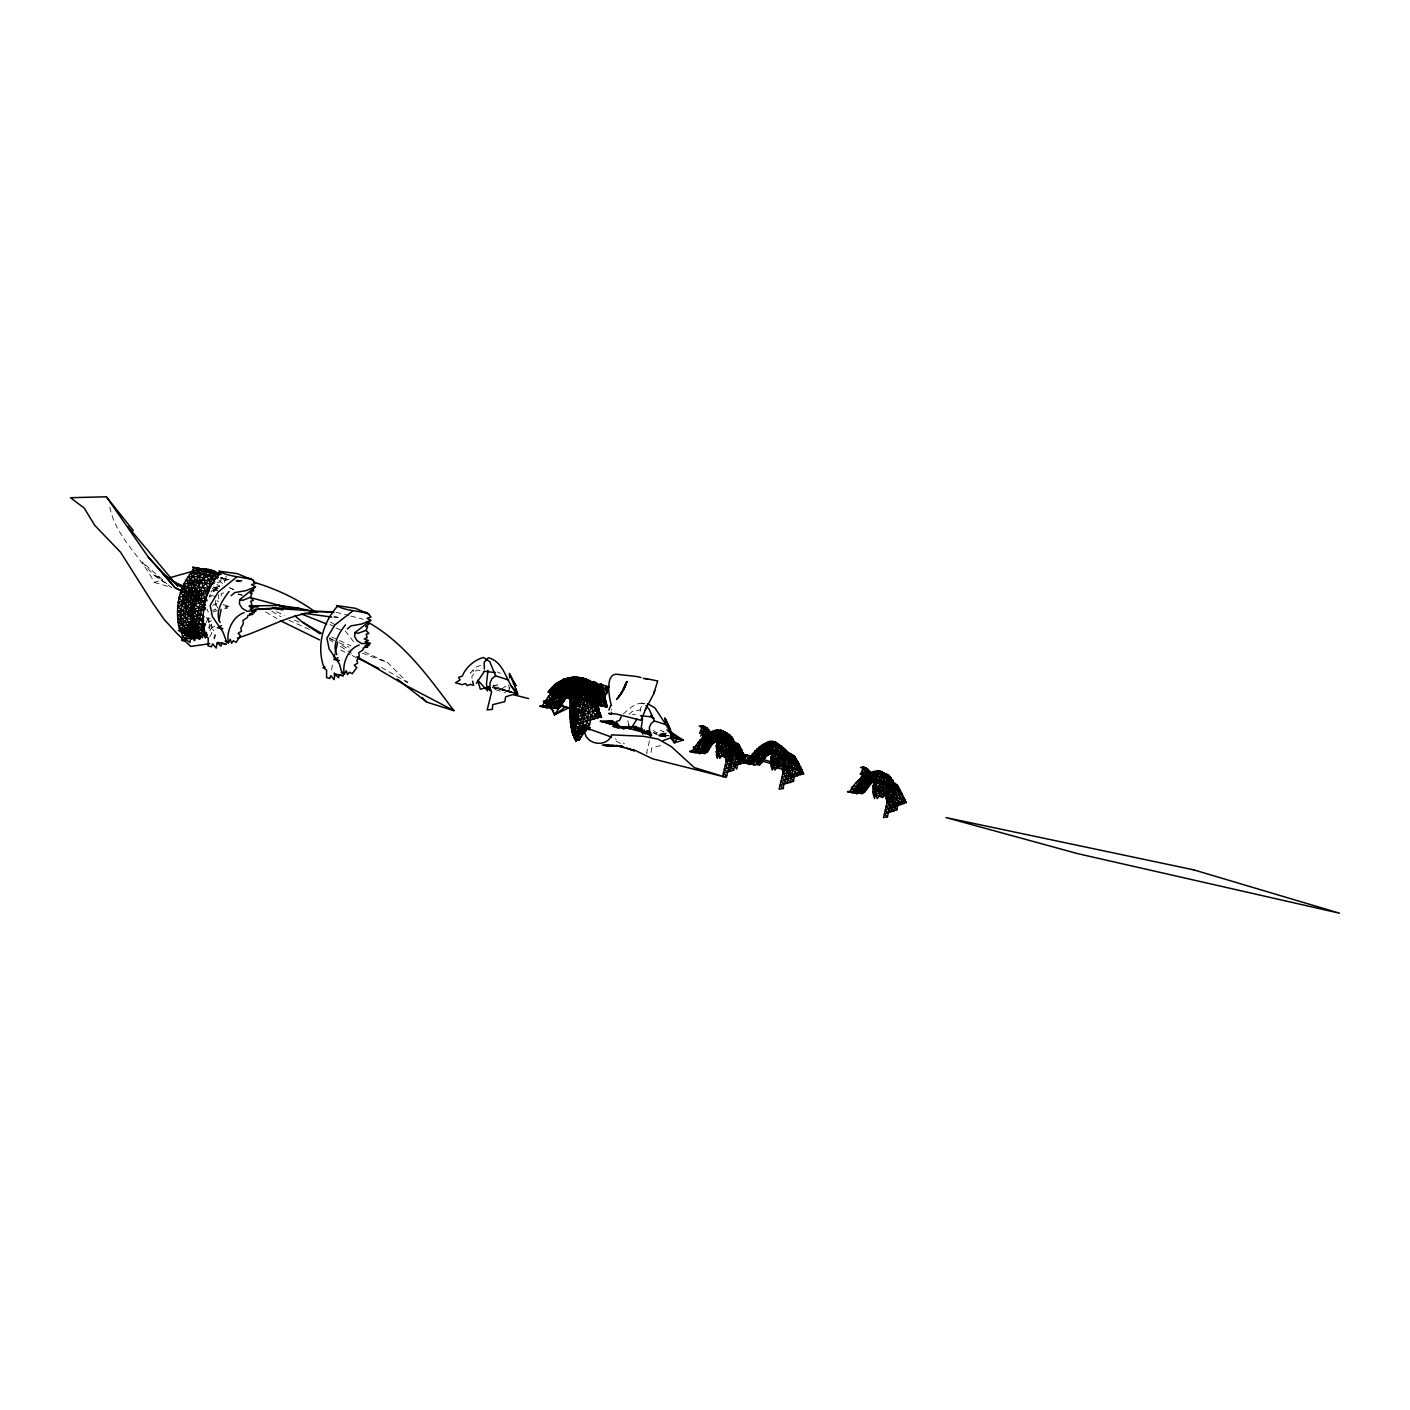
<?xml version="1.0" encoding="UTF-8"?>
<svg xmlns="http://www.w3.org/2000/svg" width="1410" height="1410" viewBox="0 0 1410 1410"><rect width="100%" height="100%" fill="white"/><g stroke="black" fill="none" stroke-linecap="round" stroke-linejoin="round"><path stroke-width="0.75" stroke-dasharray="5 3.75" d="M209.702 636.985L211.606 633.513L211.571 624.207L209.332 624.348L207.728 615.729L206.547 618.091L207.799 619.254L210.76 617.809L208.521 622.145L211.341 620.717L209.332 624.348L208.874 632.103M509.133 691.957L509.327 687.569M640.175 711.327L640.933 707.221L643.365 704.436M212.416 610.248L216.1 609.578L214.849 608.997L215.889 599.532M214.391 591.513L212.17 590.085L210.689 592.905L216.594 589.133L213.95 587.388L219.29 586.49L221.564 577.624L226.569 576.161M649.481 740.832L646.503 753.187L651.12 752.535L651.526 748.076L662.312 745.115M332.337 664.974L331.209 673.116M225.988 577.624L223.679 584.498L218.092 579.563M210.196 594.333L209.209 597.17L213.368 595.302M206.195 622.568L210.196 614.742M209.773 630.816L214.232 623.326M666.066 732.548L665.22 737.624L665.026 735.579M211.571 624.207L208.839 627.838L211.571 628.226L213.932 630.64M480.616 665.414L476.21 667.053L470.341 672.94L474.236 673.645L471.804 676.729L472.332 679.69M495.227 689.314L497.783 686.882L501.643 689.349L505.044 686.406L509.186 688.662L508.746 684.608M623.308 713.901C629.442 708.543 636.668 701.281 645.586 703.625L642.308 703.343M629.072 714.288L632.173 711.539L640.105 709.9M211.571 628.226L214.919 626.04M212.487 605.331L219.431 602.704L217.069 600.589M669.292 735.985L661.995 734.346L664.233 733.27L659.175 734.346L653.094 732.424M493.253 686.6L497.871 684.661L492.636 686.035M228.913 579.316L217.193 582.823M500.427 688.926L511.107 692.222L506.895 690.16C474.641 684.925 504.304 688.838 513.416 692.698L494.011 687.798L512.711 692.663M510.05 692.081L510.931 692.486L504.991 690.953L509.838 691.852L506.895 690.16L494.663 687.675L515.443 693.015L501.449 689.419M109.804 507.124C115.673 537.157 141.071 556.192 154.307 582.418L162.643 579.88M223.767 592.905L221.141 593.61L221.493 597.928M224.56 608.891L227.856 608.01L225.23 607.252L223.52 604.696L229.107 606.406L225.23 607.252M659.492 735.438L665.449 733.976M496.126 685.119L493.412 685.771L494.381 685.577M213.65 589.768L216.594 589.133M217.704 610.636L213.315 611.587L213.439 613.614M661.995 734.346L665.943 733.711M659.704 735.914L668.728 735.632L659.281 736.196M659.175 734.346L665.379 733.693M225.177 606.705L229.107 606.406M658.399 735.491L666.613 736.602L658.699 735.897M213.245 590.226L217.528 590.244M498.576 689.208L506.895 690.16M333.765 617.28L338.048 617.756M236.792 580.303L243.119 581.026M632.403 714.324L635.452 714.694M228.314 579.439L220.436 577.941L226.675 578.735M237.074 580.056L243.331 580.85M480.017 670.49L476.668 670.067L473.795 672.834L473.037 669.997M220.436 577.941L226.534 578.84M214.25 588.023L218.25 588.675M506.684 691.006L504.903 690.265L509.75 691.764L501.114 689.472L509.715 691.64M659.492 735.28L666.613 736.602M210.301 595.355L216.717 596.589M236.193 580.955L242.115 582.083L235.717 580.85M220.788 577.959L227.186 579.193M213.562 587.018L217.757 587.935M333.941 616.311L338.136 617.28M501.608 689.754L510.931 692.486M336.091 612.292L348.675 615.5M350.773 616.047L363.375 619.254M237.99 594.297L241.956 595.32M213.509 587.212L217.633 588.322M238.308 593.927L242.432 595.055M495.562 689.79L505.503 692.557M154.307 582.418L171.65 587.547L153.514 574.787L142.269 562.202L165.129 581.907M641.268 703.132L643.771 703.96M212.381 588.481L220.665 591.284M497.377 671.988L500.338 673.293M362.493 653.235L387.538 662.488L407.384 682.281L401.674 679.532M159.524 577.36L153.514 574.787L168.442 584.657M336.056 628.049L341.696 630.481M653.694 733.182L657.712 734.962M288.856 620.241L310.429 629.847M329.834 638.518L337.519 641.991M339.44 642.854L349.046 647.172M331.667 637.038L337.501 639.682M339.457 640.563L351.037 645.833M364.485 651.966L387.538 662.488M276.536 611.711L284.503 615.43M294.461 620.065L300.436 622.85M615.183 738.717L616.346 739.281M340.621 650.01L350.244 654.628M352.165 655.544L357.928 658.329M233.725 589.697L228.226 586.93L233.954 589.856M330.169 624.489L337.836 628.384M342.137 645.48L351.478 650.715M381.387 667.441L407.384 682.281M328.935 637.725L332.707 639.946M271.954 611.341L281.013 616.752M265.662 611.852L276.677 618.479M330.575 622.004L336.056 625.317M623.255 743.052L624.348 743.722M329.288 639.576L332.989 641.85M340.392 646.414L351.495 653.271M653.112 730.451L656.848 732.795L660.074 730.027L663.951 732.125L663.581 728.318M221.564 577.624L224.825 580.55M216.893 584.286L219.29 586.49M345.186 630.834L354.509 642.889M215.624 603.586L217.757 608.045M207.023 609.138L208.257 612.081M627.855 720.651L628.596 724.828M218.532 594.72L218.85 599.038M611.587 709.159L611.64 710.058M616.082 741.025A167.244 103.3 85.2 0 1 622.85 745.009"/><path stroke-width="1.5" d="M696.364 745.855L699.501 749.345L707.432 751.777L708.208 738.188L706.674 734.451L715.54 735.632L715.346 741.713L715.293 737.589C706.904 738.91 701.457 745.872 693.209 747.018L699.519 753.804L705.018 750.807L710.428 747.106L707.609 737.677L716.157 741.519L719.276 750.402L730.627 757.364L741.783 750.631L738.417 744.586L735.033 745.573L722.889 740.708L704.718 740.197L705.071 742.594L707.732 740.215L707.609 737.677L710.111 738.946L711.927 744.603L707.432 751.777L705.071 753.522L689.79 751.442L691.957 751.195C698.549 741.625 707.044 729.093 720.633 730.362L725.11 740.127L725.11 742.735L737.271 746.701L741.783 750.631L743.035 754.086L738.875 749.292L738.241 743.687L722.66 739.633L715.134 736.231L707.609 737.677L702.268 742.735L711.927 744.603L714.958 741.537L717.232 732.424L720.633 730.362L722.748 730.785L731.614 736.901L739.087 750.913L741.766 753.363L741.519 757.047L746.912 762.211M576.99 686.229L575.033 682.687L568.389 682.035L579.862 685.295L576.99 686.229L577.43 683.973C561.744 676.624 549.248 694.302 542.286 705.916L540.048 706.251L557.514 708.701L560.087 706.745L568.089 695.236L568.512 686.388L572.848 682.264C586.278 684.044 587.688 699.483 595.249 707.538L591.284 715.857L589.539 725.04L573.888 729.164L577.783 732.601L582.771 712.42L582.577 704.242L585.485 699.73L585.485 697.016L581.096 687.992L572.848 682.563L565.604 682.458L571.314 685.877L574.029 686.035L579.757 696.699L567.701 695.165L567.966 690.671L555.346 688.926L556.738 690.759L568.195 692.962L569.376 694.742L567.701 695.165L568.512 686.388L560.264 685.207L563.7 689.455C565.181 698.038 559.224 706.181 551.257 709.001L543.308 701.158C552.649 700.224 558.642 692.275 567.966 690.671L568.653 695.095L568.195 692.962C558.149 693.984 553.407 703.502 544.736 707.097L540.048 706.251M885.462 783.414L881.955 783.149L886.114 777.633L881.885 771.605L876.35 771.129L881.955 783.149L883.471 781.792C878.606 784.048 870.728 783.466 873.795 776.17L875.91 773.103L879.646 771.147L889.128 775.553L898.928 791.785L901.695 794.218L898.364 801.655L896.866 809.833L884.423 813.887L887.419 816.813L883.559 817.5L890.521 788.014C883.788 760.237 858.796 774.108 849.913 791.468L847.569 791.644L862.303 793.618L864.683 791.891L872.508 781.845L873.795 776.17L865.37 775.077L866.392 778.655L864.683 791.891L857.315 789.6L854.513 786.234L851.481 787.397L856.857 793.918L865.07 788.208L869.917 777.069L874.676 774.495L879.646 783.008L885.462 783.414L890.785 786.868M872.72 791.891L879.17 789.582L887.877 793.583L884.951 795.452L876.615 790.569L872.984 781.634L874.394 780.488L872.72 791.891L873.583 795.099L878.994 792.773L889.04 784.33L890.75 785.211L889.216 787.767L879.752 783.766L876.156 783.555L872.702 785.652L877.161 798.571L879.364 796.139L879.17 789.582L871.821 777.633L874.782 777.597L872.931 776.646L871.292 779.765L872.508 781.845L858.091 780.435L859.959 784.154L859.465 792.878M568.653 695.095L568.001 688.415L557.761 686.97L559.981 691.305L560.087 706.745L550.764 703.872L546.904 699.889M861.158 777.227L865.317 771.658L865.916 768.062L862.003 767.058L867.643 770.671L870.781 775.747L873.883 777.139L870.411 771.816L865.916 768.062L862.99 768.803L861.792 771.622L863.466 777.527L868.19 778.549L864.7 777.492M574.928 727.384L576.126 724.511L575.403 722.325L570.468 720.316L569.851 708.719L572.213 704.489L579.351 697.474L573.324 694.125L577.113 679.091L575.068 677.593L572.478 689.878L579.21 692.451L575.597 695.148C576.091 709.865 564.969 725.762 576.108 738.999L579.193 739.968L585.027 731.173L583.564 725.339L590.032 727.736L587.864 729.375L585.115 725.515L583.07 727.278L586.437 730.891M574.222 730.856L571.773 728.582L571.808 725.974L575.914 724.669L572.442 728.952L572.037 731.649L576.108 738.999L580.268 738.752C567.419 735.597 573.147 721.797 576.426 713.566L576.267 711.539L571.896 716.527L571.297 727.172L574.222 730.856L573.94 735.615L579.193 739.968L576.055 739.986L572.619 732.988L572.301 727.031L575.544 723.101L573.112 723.612L571.297 727.172L574.311 728.829L574.222 730.856L572.072 730.68L572.407 725.515L577.413 717.302L573.888 715.434L570.151 716.597L570.468 720.316L575.914 717.337L577.889 719.347L570.31 715.945L569.851 710.446L575.139 703.343L580.25 699.624L579.351 697.474C572.865 707.838 576.549 718.906 585.89 726.221L588.745 712.226L593.293 704.048L588.04 699.589L587.811 695.165L576.478 688.979L570.838 682.863L572.848 682.563M702.039 752.746L702.11 743.828L699.818 739.968L714.958 741.537L716.262 741.149L715.134 736.231L717.972 736.126L728.124 742.665L730.627 757.364M879.646 783.008L884.282 772.821L878.976 771.993L886.714 774.072L878.025 774.266L873.424 771.376L879.646 771.147L884.299 780.876L884.264 783.466L886.361 784.136L887.436 781.422L880.968 780.188L875.857 780.241L874.306 782.286L874.676 774.495L867.925 773.614L869.917 777.069L873.319 778.038L873.689 782.215L874.359 779.977L872.931 776.646L871.821 777.633L875.081 778.99L872.649 779.096M582.4 690.283L596.448 682.775L590.12 696.91L597.928 693.086L606.635 686.547L606.652 693.367L603.409 693.015L598.316 689.948L590.191 682.493L581.202 688.168L578.118 684.361L574.258 682.317L577.113 679.091L591.213 693.843L598.704 697.562L604.361 696.611L602.704 685.084L600.783 683.691L597.576 684.661L584.11 692.204L588.675 694.636L592.729 699.06L602.317 699.906L606.652 693.367L608.679 686.74L602.704 685.084L586.243 692.874L590.191 682.493L593.769 681.594L596.448 682.775L600.924 688.045L598.704 697.562L593.769 702.444L599.761 702.92L602.317 699.906L599.673 694.407L586.296 684.555L584.128 680.166L581.237 678.545L573.271 686.229L578.382 689.085M575.879 732.248L576.02 741.131L573.429 735.192L574.487 728.459L572.442 728.952L572.46 732.46L574.064 734.927L580.92 737.166L576.214 737.853L572.619 732.988L574.082 729.816L572.037 731.649M770.406 748.005L772.098 753.063L766.635 755.813L759.62 765.013L744.004 762.88L746.313 762.651C752.535 754.174 758.739 744.533 769.842 741.448C774.83 740.074 796.315 755.46 786.198 758.791L772.292 753.504L772.698 743.458C787.221 744.78 795.416 763.303 803.753 774.178L799.77 770.759L799.963 768.591L792.878 769.472L786.692 773.156L782.938 773.156L781.81 765.013L783.449 761.03L786.445 758.457L795.839 762.369L798.025 765.295L797.196 767.921M573.799 737.007L573.676 731.931L575.21 731.508M890.609 780.823L891.226 777.809L880.21 771.57L874.288 772.257L862.321 780.118L862.303 793.618L861.563 790.058L866.286 784.101L869.018 781.774L871.063 783.273L867.326 784.771L867.643 787.256L865.07 788.208L859.924 787.238L855.888 783.008L873.795 776.17L873.689 782.215L873.319 778.038C865.74 780.082 857.456 783.466 854.055 791.08L851.711 792.402L847.569 791.644M577.959 739.016L578.787 735.844L577.606 732.636L574.011 733.94L572.46 732.46L572.407 725.515M738.241 743.687L738.734 761.946L738.241 743.687C727.648 744.251 717.937 732.001 707.732 740.215M756.571 764.202C762.316 760.836 766.458 754.562 766.899 747.899L764.379 743.863L771.834 744.603L771.252 746.19L761.823 745.414L763.198 748.974L761.664 762.845L754.05 760.695L750.931 757.152L747.723 758.368L748.833 760.431L753.909 765.313L756.571 764.202L756.782 755.037L754.562 751.089L770.653 750.226L772.098 753.063L771.023 753.61L772.698 743.458L777.721 750.666L777.456 755.496L780.77 754.473M776.575 751.935L773.826 754.139L774.231 750.984L772.292 753.504L770.97 752.975L771.252 746.19L763.198 748.974L752.341 753.804L753.962 756.659L752.94 763.586L749.45 764.467L746.313 762.651L754.05 760.695L762.422 752.887L770.653 750.226L771.252 746.19L770.477 753.24L770.935 748.128L759.373 747.177L760.342 748.675L766.652 750.19L770.935 748.128L771.023 753.61L769.842 746.313L771.64 749.309M783.308 788.49L780.03 785.405L793.495 781.316L794.94 772.786L798.025 765.295L796.015 764.149L792.579 757.117L781.369 747.917L786.445 758.457L779.131 789.177L783.308 788.49L783.713 784.26L780.999 781.334L803.259 773.526L801.144 771.675L803.189 772.733L800.651 767.093L797.408 765.648L797.531 761.312L794.87 756.712L784.383 751.178M205.543 604.996L194.457 609.173L189.751 628.102L192.042 637.954L200.379 636.879L199.533 635.522L184.41 630.887L178.453 630.411L190.844 637.144L199.885 638.836L200.379 636.879L184.816 632.138L179.37 628.684C175.051 609.931 178.224 589.045 190.421 573.729L199.638 573.095L203.022 570.944L214.267 573.676L208.38 588.34L198.687 596.994L195.073 604.731L192.306 617.421L196.36 619.501L202.353 626.833L204.045 634.007L202.264 637.602L197.312 635.029C199.286 620.682 201.33 604.397 208.592 591.319L208.38 588.34L204.15 580.303L203.022 570.944L199.303 568.53L192.641 567.384L198.087 569.816L219.854 574.575M743.035 754.086L741.237 751.195L736.796 749.926L728.212 740.955L720.704 742.347L725.022 731.984L721.55 732.477L733.341 739.475L733.306 746.454L731.014 750.578L731.103 757.893L726.714 775.993L723.436 772.98L733.641 770.177C728.635 764.59 721.585 757.223 726.749 749.38L729.71 746.895L740.074 750.243L746.366 761.576L730.785 741.484L729.64 734.663L716.967 730.257L714.236 730.574L719.135 733.553L727.331 733.218L726.802 736.813L722.889 742.453L715.346 741.713L716.21 733.887L709.089 732.918L711.662 736.549L711.486 738.769L707.697 748.023L702.162 746.965L697.703 742.612L704.595 741.678L713.689 743.035L709.953 744.568L702.11 743.828M871.063 783.273L859.166 782.18L856.099 792.314L852.592 793.107L849.913 791.468C859.659 792.032 863.096 779.924 873.037 779.959L873.742 781.933L873.037 779.959L860.4 778.602L862.321 780.118M590.455 703.502L589.979 696.558L587.124 695.923L592.976 697.28L601.259 716.121L597.417 713.337L597.329 711.222C589.68 709.829 584.498 717.073 577.113 715.945L587.529 702.885L589.327 698.25L577.748 691.993L576.478 688.979L581.096 687.992L584.357 689.331L577.748 691.993L582.577 704.242L588.076 707.415L595.249 707.538L592.288 706.956M704.172 739.668L715.54 735.632L715.769 741.73L721.18 738.54L738.417 744.586L739.686 762.281L741.255 758.104L741.537 749.626L736.566 746.19L735.509 743.017L716.333 739.545L715.134 736.231L714.253 737.289L711.733 736.337L703.555 746.049L705.071 753.522L704.595 741.678L702.004 738.082L715.258 739.58L715.61 741.642L715.293 737.589L704.365 736.143L705.405 737.73L701.123 741.783L696.205 750.843L693.984 752.2L689.79 751.442M738.646 758.474L739.104 744.921L722.255 740.056L718.695 742.101L715.928 738.029L720.633 730.362L731.614 736.901L731.438 746.542L746.454 760.836L739.104 744.921L734.31 747.406L733.623 749.574L745.097 759.496L743.986 762.74L724.387 769.032L727.084 771.887M884.282 772.821L881.356 773.438L889.128 775.553L885.216 777.791L894.68 783.096L894.856 787.027L900.091 791.151L896.372 798.501L893.94 810.962C889.146 805.392 882.871 798.078 887.718 790.516L890.521 788.014L900.091 791.151L906.26 802.854M578.188 728.001L574.963 724.775L600.713 716.809L598.757 714.905L601.559 717.584L593.293 704.048L580.99 700.083L577.554 702.814L572.213 704.489L570.521 716.738L577.712 719.858L570.274 722.343L573.112 724.722L574.311 728.829L572.777 729.234L571.773 728.582L571.667 721.832L576.197 707.467L575.298 706.322L572.425 706.868L569.851 708.719M725.022 731.984L719.382 731.067L727.331 733.218L723.418 734.275L725.022 736.743L734.91 742.189L735.086 746.154L740.074 750.243L736.619 749.644L728.864 744.392L726.802 736.813L722.748 730.785L716.967 730.257L718.642 731.385L722.889 742.453L724.617 741.149L731.438 746.542L743.088 752.658L738.752 756.236L743.158 761.382L745.414 757.928L741.519 757.047L739.104 744.921M214.056 583.423L210.76 583.899L206.653 575.932L206.23 571.209L193.893 567.419L219.713 574.434L206.847 572.249C196.536 574.892 193.064 587.653 182.101 588.182L190.967 597.1L195.073 604.731L201.859 610.107L205.314 609.455M582.066 690.812L582.277 686.882L573.024 684.343L577.43 683.973M205.613 608.133L195.32 598.774L192.712 592.341L189.98 590.913L180.41 592.658L192.888 604.925L207.059 600.466L200.079 590.543L197.911 582.33L190.421 573.729L194.122 567.966L214.884 571.42L208.239 569.499L218.55 573.271C201.366 570.486 194.404 595.179 190.456 607.922L196.73 623.678L198.087 630.728L188.147 636.28L191.496 639.153L192.853 627.097L191.337 622.779L205.384 624.225L202.353 626.833L189.751 628.102L188.323 638.659L191.919 637.126L200.379 636.879C189.539 633.196 186.878 620.735 177.678 614.866L184.851 614.073L191.037 615.729L194.087 612.222L203.657 623.784L201.278 630.023L202.264 637.602M570.891 695.43L574.029 686.035L572.848 682.264L568.195 691.006L567.966 695.112L571.261 693.544L570.891 695.43L568.001 688.415L548.384 696.258L550.57 699.519L553.742 701.246L560.264 702.515L563.471 701.546L562.784 698.673L553.584 697.703L550.587 693.279L569.376 694.742L566.714 692.892L568.089 695.236C558.501 695.465 555.822 707.221 546.393 708.067L542.286 705.916L547.062 705.529L552.297 695.377L566.89 696.945L562.784 698.673L565.075 698.743L564.564 695.271L568.089 695.236M716.157 741.519L717.373 740.303L721.726 749.38L721.85 755.971L719.735 758.439L715.892 745.59L720.774 740.479L717.972 736.126L717.055 737.218L718.924 743.352L716.491 755.037L717.214 758.421L720.439 746.648L724.881 741.29L734.011 743.352L735.033 745.573L733.129 751.036L733.623 754.808L737.166 756.747L736.796 749.926L738.417 744.586L734.011 743.352L731.349 747.406L721.85 755.971L716.491 755.037L717.373 740.303L714.253 737.289L720.774 740.479L722.325 743.511L724.74 757.24L721.85 755.971M877.496 772.116L870.569 772.398L871.979 773.667L875.91 773.103L875.716 782.462L877.39 780.928L877.531 782.726L874.411 778.602L880.21 771.57M586.014 725.004L586.578 727.331L580.215 733.2L576.214 735.015L574.011 733.94L572.108 729.569L577.413 717.302L571.72 723.489L571.297 727.172L575.403 722.325M196.413 636.703L194.985 631.592L196.871 627.009L182.789 624.894L178.506 625.688L184.41 630.887L193.011 633.548L199.885 638.836L195.708 637.69L199.533 635.522L198.087 630.728L186.155 628.455L179.37 628.684L188.376 633.407L194.686 640.722L195.514 637.778L185.997 630.887L189.134 622.321L194.051 617.615C188.411 599.814 204.062 585.591 214.267 573.676L218.85 573.993L217.052 578.294L208.451 580.215L186.067 580.25L191.125 584.903L192.712 592.341L184.851 614.073L185.979 618.091L196.924 634.747L200.255 635.804L192.042 637.954M700.541 736.126L704.436 730.433L704.982 726.784L702.215 727.578L707.044 731.79L708.966 739.774L704.771 737.06L707.274 728.247L702.656 725.551M645.216 678.422L657.712 680.96L653.588 694.108L645.145 709.953M611.552 712.314L611.429 714.183L608.644 713.442L616.17 714.006L640.827 720.263L646.714 707.027M253.395 580.127C242.308 576.461 229.618 577.201 218.903 571.191L237.18 573.606L248.319 578.223L245.64 578.012L251.192 578.593L255.774 583.352L251.579 584.621L255.51 586.842L239.735 599.673L239.436 603.815L242.009 608.133L246.82 611.182L255.792 611.006L250.116 609.279L253.377 607.886L249.076 606.141L251.932 604.872L250.768 601.224L253.342 600.396L250.522 597.241L251.932 593.451L250.204 593.275L253.782 590.349L252.919 589.063M724.74 757.24L727.172 755.178L724.881 741.29L717.972 736.126L717.708 739.774L715.769 741.73L717.161 739.633L717.232 732.424L713.266 733.006L705.405 737.73M585.925 695.465L586.172 692.151L574.892 686.282L579.862 685.295M184.41 630.887L186.508 635.029L185.309 641.356L181.908 640.44L182.613 636.421L188.376 633.407L195.408 620.735L185.979 618.091L177.854 618.567L181.256 621.228L182.789 624.894L182.489 628.649L185.997 630.887M196.995 567.895L218.832 574.064L210.777 573.165L198.845 569.199C185.591 583.387 179.687 602.105 181.256 621.228L178.171 622.268L182.789 624.894L189.363 631.786L198.599 633.918L191.919 637.126L188.147 636.28L194.862 636.527L201.084 633.548L206.918 635.469L205.296 637.99L204.045 634.007M862.99 768.803L865.317 771.658L867.414 779.236L869.988 780.964L868.049 773.033L861.792 771.622L860.171 774.231L863.502 774.918L865.581 778.214L868.331 769.543L860.452 767.41M711.662 736.549L716.21 733.887L717.531 736.143L723.453 736.831L726.802 736.813L729.64 734.663L725.022 736.743L727.472 742.294L733.306 746.454L737.888 747.741L739.686 757.011L743.986 762.74M791.592 755.196L792.667 757.804L794.87 756.712L794.535 760.431L797.531 761.312L800.651 767.093L796.826 766.934L799.206 764.396L795.963 763.127L794.87 756.712L785.863 752.817L788.014 752.658L794.218 756.148L799.117 765.648L795.681 758.756L793.707 757.382L793.777 755.601L787.837 754.262L789.6 756.236L791.503 754.385L784.03 753.663L793.971 759.637L795.839 762.369L796.386 768.838L800.88 774.76L801.62 771.464L799.77 770.759L803.259 773.526M578.135 705.088L574.769 694.108L569.904 699.977L573.482 714.077L575.738 711.274L575.439 707.52L571.755 701.81L570.186 695.447L571.297 694.02L569.746 706.904L570.909 714.112L576.99 694.337M576.461 718.8L575.914 717.337L570.151 716.597L570.433 713.442L576.197 707.467M587.3 697.597L587.212 686.37L585.643 680.924L583.035 678.192C569.887 674.826 555.628 680.889 548.173 692.046L552.702 693.808M586.207 728.053L586.419 725.727L585.115 725.515L584.057 729.076L590.032 727.736L586.419 725.727L589.715 728.759M509.662 677.752L509.38 673.346L517.399 692.61L514.685 691.323L517.593 694.09C506.049 683.709 505.238 661.995 488.336 657.783L484.212 662.136L484.335 669.045M789.671 758.615L790.005 755.073L779.642 745.344L787.379 752.781L795.452 765.524L792.878 769.472L790.358 782.462L782.938 773.156L787.362 766.582L789.952 757.998L789.318 755.672L782.797 750.79L785.247 750.173L775.306 742.012L781.07 746.613L784.277 751.847L783.096 757.663L787.062 758.668M887.419 816.813C889.692 806.943 890.767 796.826 893.623 787.45L888.476 776.681M593.399 701.598L593.68 698.567L586.965 696.381M355.056 632.544L354.65 636.527L357.065 640.651L361.647 643.577L370.407 643.436L365.049 641.797L368.345 640.528L364.238 638.853L367.146 637.655L366.195 634.2L368.821 633.442L366.106 630.411L358.175 633.231L355.056 632.544L370.742 620.365L367.076 618.25L371.094 617.016L366.97 612.539L362.088 612.099L364.873 612.363L355.338 608.274L336.479 605.577C346.49 611.358 358.528 610.318 368.891 613.949M566.89 696.945L564.564 695.271L556.474 704.648L557.514 708.701L556.28 695.289L555.558 692.98L552.879 691.129L556.738 690.759L565.022 685.33L569.428 684.696L569.182 695.201L571.261 693.544M665.326 722.096L664.797 717.849L670.314 729.234M772.451 752.464L770.635 763.251L771.393 766.564L777.104 767.569L782.444 763.251L781.581 756.077L777.174 760.818L777.104 767.569L774.883 770.107L770.688 756.782L774.636 754.685L777.174 760.818L782.444 763.251L782.709 766.776M892.741 783.308L893.041 780.382L883.418 775.271L886.714 774.072M871.785 775.288L871.979 773.667M610.266 707.238L610.442 705.74M575.597 695.148L579.052 680.854M739.087 750.913L738.805 754.456L743.546 756.641L743.405 758.457L746.366 761.576M896.513 785.053L894.345 783.889L897.712 785.511L905.59 801.426L903.017 799.188L903.369 797.443L896.372 798.501L890.626 802.078L887.19 802.131L895.579 790.287L896.196 785.899L886.696 780.576L891.226 777.809M573.641 733.641L574.645 738.699L572.619 732.988L573.676 731.931L573.095 734.416L576.02 741.131M596.888 712.103L599.232 709.97L595.531 708.631L596.218 703.766L590.596 699.906L593.68 698.567L594.861 709.459L599.232 709.97L597.717 712.843L601.259 716.121M221.159 609.332L218.885 620.506M876.156 783.555L873.583 795.099L874.464 798.501L877.796 786.868L882.413 781.598L884.211 782.479M590.05 697.615L581.66 685.013L583.035 678.192L573.535 677.223L563.348 679.461L556.139 685.26L549.812 692.839L554.764 684.555L564.159 679.391L573.535 677.223M581.22 701.105L580.25 699.624L570.134 711.927L570.239 714.659L573.606 718.201L573.112 724.722L576.126 724.511M205.384 624.225L201.084 633.548L192.853 627.097L196.36 619.501L202.229 594.438L206.565 593.733L198.828 576.549L192.571 570.521L202.547 570.398L218.832 574.064M774.231 750.984L770.406 752.852L771.076 749.045L775.465 742.717L787.362 752.676L783.096 757.663M334.117 657.941L334.716 654.416M337.695 642.008L335.298 652.707M214.761 581.907L210.601 576.443L206.653 575.932L195.038 584.815L187.794 594.192L183.141 596.166L186.508 611.87L196.871 627.009L194.087 629.953L190.844 637.144L189.927 642.59L182.613 636.421L180.903 630.041M737.448 764.925L736.76 769.067L725.145 753.24L731.014 750.578L735.615 753.328L741.766 753.363L737.448 764.925L731.103 757.893L726.291 761.136C732.654 761.982 736.901 755.425 743.546 756.641L740.532 763.726L736.143 757.611L730.627 754.773L726.749 749.38M709.124 740.25L706.516 738.064L709.248 730.503L707.274 728.247L699.078 726.027M733.641 770.177L736.143 757.611L740.074 750.243M774.636 754.685L771.393 766.564L772.204 770.072L778.126 754.949L780.171 768.891L777.104 767.569M718.924 743.352L722.325 743.511L722.889 740.708L719.717 737.871M869.864 781.351L867.414 779.236L870.411 771.816L866.004 771.023L864.63 768.767L862.497 769.243M877.531 782.726L881.885 771.605M554.535 692.486L556.139 685.26C574.857 667.23 604.22 683.18 607.023 706.939L605.63 706.181C604.978 693.05 595.972 681.259 583.035 678.192L577.095 678.686L576.073 683.55L599.708 688.679L604.82 697.227L607.023 706.939L594.914 704.877M738.946 748.375L733.623 749.574L736.337 744.991L726.344 739.51L731.614 736.901L729.393 738.17L727.119 743.387L725.11 740.127L721.92 739.475L717.161 739.633L717.038 741.871L718.8 740.356L718.695 742.101L722.748 730.785M784.753 749.767L781.228 756.958L781.122 751.318L782.303 748.199L783.519 748.657M593.769 681.594L587.001 697.756M585.397 688.485L587.336 680.748L584.128 680.166L572.478 689.878M208.38 588.34L198.457 586.772L195.038 584.815L188.27 576.831L198.828 576.549L199.638 573.095L198.087 569.816M572.672 694.002L570.274 710.411L575.439 707.52L575.668 703.96L571.297 694.02M581.237 678.545L579.439 685.859L574.222 690.548M733.094 742.506L728.864 744.392L733.341 739.475L727.472 742.294L729.71 746.895L722.572 776.628L726.714 775.993M198.599 633.918L194.985 631.592L191.337 622.779L193.681 618.761L193.346 613.597L191.901 611.376L192.888 604.925L190.456 607.922L188.552 615.571L182.789 624.894M710.481 740.532L711.733 736.337L714.958 741.537C706.198 741.625 703.872 752.57 695.165 752.993L691.957 751.195C701.81 751.883 705.317 739.668 715.258 739.58L715.822 741.537L717.972 736.126M580.99 700.083L572.901 733.218L577.783 732.601M577.377 698.955L578.118 695.958L574.928 698.461L577.377 698.955L578.012 700.981L575.104 701.581M567.948 691.975L568.195 691.006M608.979 710.076L609.561 708.067M783.713 784.26L787.82 769.789L787.362 766.582L783.449 761.03M573.095 677.276C584.974 681.435 599.937 680.942 603.621 696.558L601.453 704.771L605.63 706.181L604.82 697.227C597.487 682.669 580.18 672.605 564.317 679.99L563.348 679.461C575.774 675.654 590.896 678.809 599.708 688.679M587.617 693.984L604.82 697.227L594.491 693.649L592.2 686.018L588.234 680.695C578.999 674.615 566.961 679.32 559.805 686.511L554.764 684.555C567.56 678.245 586.49 672.817 596.236 687.252L594.491 693.649L594.897 702.832L601.453 704.771L600.078 695.324L596.236 687.252L591.724 681.841M600.783 683.691L596.888 696.434L596.06 705.828L599.761 702.92L598.704 697.562M583.705 686.617L584.674 683.145L587.336 680.748L590.191 682.493M587.864 729.375L588.375 726.344M214.179 638.483L215.201 634.976M549.829 707.044L550.57 699.519M588.234 680.695L586.595 700.541L594.897 702.832L600.078 695.324M780.964 746.366L777.633 743.475L786.11 753.24L794.218 756.148L794.905 758.439L794.87 756.712M591.742 682.158L596.236 688.327L605.542 706.939L603.55 697.28L590.385 681.947L583.035 678.192L577.36 698.144L548.173 692.046L555.84 684.467L564.159 679.391L598.827 688.168M574.029 686.035L575.033 682.687M570.68 680.572L564.793 686.124L568.159 695.888L576.972 677.84L559.294 684.996L549.424 691.957L555.84 684.467L594.491 693.649L586.595 700.541L577.36 698.144L587.441 691.693L592.2 686.018L590.367 681.347M874.359 779.977L873.742 781.933L872.931 776.646L873.988 781.492C865.528 780.946 862.885 789.653 856.099 792.314M191.443 636.21L188.235 633.266L196.73 623.678L191.337 622.779L195.408 620.735L194.051 617.615L191.037 615.729L184.357 600.783L187.794 594.192M594.914 702.656L595.373 701.246L592.976 697.28L588.569 697.016L593.469 698.373L589.979 696.558M893.041 780.382L888 783.361L893.623 787.45L897.817 788.631L899.686 797.848L903.775 803.488L905.925 802.29L903.017 799.188L904.85 800.263L903.775 803.488L885.339 809.975L887.807 812.742M600.713 716.809L597.417 713.337L599.127 714.429L597.893 718.06L592.887 711.609L590.473 703.854L590.966 701.281L585.485 699.73L578.84 695.042L586.172 692.151M581.202 688.168L584.128 680.166M654.839 690.671L653.641 693.332M716.333 739.545L715.61 741.642L720.51 737.465L729.446 743.352L724.088 750.437L718.659 754.579M626.445 682.634L622.709 691.393L616.505 699.519M727.172 755.178L739.915 747.088L731.349 747.406L722.325 743.511M698.479 752.129L699.483 745.485M779.325 756.13L781.122 751.318L779.289 747.952L775.465 742.717L769.842 741.448L772.698 743.458L768.626 743.687L758.968 750.561L759.62 765.013L758.791 761.294L763.726 755.073L766.582 752.447L771.041 753.381L770.653 750.226L771.023 753.61M565.357 687.322L565.022 685.33L569.605 682.299L575.28 695.729L577.395 694.319L572.971 695.641L575.826 689.437L569.711 688.803L568.512 686.388L565.357 687.322L563.7 689.455M702.215 727.578L699.572 733.129L708.437 735.121L710.587 737.571L710.975 733.077L709.248 730.503L700.929 725.745L704.982 726.784L700.929 727.824M799.963 768.591L797.355 775.782L792.878 769.472L790.076 767.692L787.362 766.582L781.651 769.12M366.106 630.411L367.587 626.798L365.666 626.551L369.208 623.766L368.133 622.462M715.822 751.847L721.726 749.38L725.586 744.515L726.573 742.136L722.66 739.633M897.236 788.701L897.747 787.467L899.527 790.957M621.087 716.774L619.642 720.316L616.188 721.55L617.527 723.753L612.751 726.432L618.761 728.177L622.233 727.19L623.484 729.058L626.181 727.895L629.547 728.776L628.596 724.828M625.529 685.26L624.189 688.415L626.833 681.753L623.643 689.349L626.904 681.383L620.735 694.125L622.445 691.499L617.316 698.602M564.793 697.333L568.882 698.461L570.257 695.112M875.998 794.711L879.364 796.139L886.978 789.952L886.255 786.198L887.26 783.731L885.85 783.026L883.189 784.824L879.17 789.582M736.337 744.991L735.192 749.292L736.143 757.611M801.62 771.464L781.933 777.404L786.903 783.079L789.688 771.658L790.111 763.638L788.965 759.091L785.352 756.5L789.794 754.597L796.015 764.149M729.023 758.333L735.192 749.292L733.306 746.454M195.514 637.778L196.924 634.747M597.576 684.661L592.729 699.06L603.409 693.015L608.679 686.74M225.089 641.145L228.438 642.889L230.288 639.223L231.575 643.312L233.249 640.739L236.14 642.29L240.546 635.822L238.096 633.354L241.533 631.116L240.793 628.331L243.295 623.802L242.978 620.435L247.42 617.51L247.878 615.553L252.831 614.302L249.517 614.002L254.558 612.645L251.826 611.87L255.792 611.006M195.073 604.731L191.901 611.376L189.434 611.958L182.013 610.248L177.801 606.829L198.687 596.994L198.422 593.099L195.109 588.604L195.038 584.815L191.125 584.903M903.369 797.443L900.444 804.493L896.372 798.501L891.279 795.786L887.718 790.516M555.558 692.98L556.738 690.759M768.803 754.35L766.582 752.447L766.635 755.813L764.678 755.672L764.749 758.157L761.647 758.633L763.392 760.342L753.962 756.659L756.782 755.037L764.678 755.672L768.803 754.35L755.848 752.975L750.649 762.193L748.322 763.674L744.004 762.88M597.329 711.222L593.927 719.135L588.745 712.226L582.171 708.913L577.554 702.814L578.347 703.978M341.22 672.57L344.357 674.227L346.296 670.737L347.547 674.667L349.31 672.217L352.236 673.751L356.783 667.635L354.245 665.203L357.717 663.088L356.836 660.374L359.215 656.002L358.792 652.707L363.005 649.887L363.234 647.948L367.904 646.714L364.608 646.397L369.367 645.075L366.547 644.264L370.407 643.436M585.027 731.173L576.919 730.574L580.144 726.626M777.174 752.164L775.623 754.861L771.834 744.603L766.899 747.899M714.958 741.537L704.718 740.197L707.432 751.777L704.225 749.909L713.724 739.457L715.134 736.231L715.822 741.537L715.293 737.589M636.95 719.082L632.085 726.873M797.267 762.669L795.698 759.496M588.675 694.636L598.316 689.948L602.704 685.084M603.409 693.015L596.871 702.955M570.468 720.316L576.267 711.539M867.643 770.671L868.331 769.543L865.317 771.658M484.353 671.407L476.351 683.321M220.348 571.773C206.195 588.939 199.48 612.046 205.331 633.848L206.935 635.24L204.485 635.646L208.257 637.937L208.046 645.886L211.5 646.82L212.61 643.876L216.188 648.071L217.105 642.502L221 646.168L221.828 643.136L226.252 644.229L218.021 642.449M729.446 743.352L730.186 742.171L733.129 751.036L740.303 755.443L741.237 751.195L739.457 748.34M559.911 693.984L564.793 686.124L582.594 679.179M595.937 703.237L600.008 696.699L601.365 706.234M185.662 597.417L198.457 586.772M514.685 691.993L516.395 689.349M671.23 735.703L676.906 739.034L674.438 742.841L670.948 738.17M598.545 715.487L600.202 712.931L597.717 712.843L595.813 710.587M670.578 735.685L672.2 733.182M337.607 606.053C323.137 622.18 316.668 644.934 323.401 665.873L325.128 667.247L322.996 667.688L326.574 669.909L326.574 677.611L329.764 678.457L330.804 675.619L334.117 679.62L334.893 674.244L338.576 677.734L339.246 674.791L343.353 675.795L334.998 673.98M737.888 747.741L736.09 751.495L738.805 754.456L744.445 755.249L743.264 757.893L746.454 760.836M487.983 670.261L486.468 683.55L487.437 690.918L488.935 686.458L489.975 690.829M734.31 747.406L731.825 742.823L728.212 740.955L722.255 740.056L720.704 742.347L717.531 736.143M548.085 702.021L550.164 703.185L554.571 714.747L560.88 705.405L568.829 707.855L554.571 714.747L548.085 702.021L560.88 705.405M198.087 630.728L196.219 633.407L199.533 635.522L188.235 633.266L203.534 629.353M620.294 695.077L621.193 693.808M570.151 716.597L575.086 710.111L572.196 709.371L569.851 710.446M745.097 759.496L725.304 765.242L730.239 770.759L733.341 755.866L732.301 747.494L728.688 745.009L734.91 742.189L731.314 746.101L733.623 749.574M770.97 752.975L774.249 750.384L787.485 752.323L786.11 753.24L788.965 759.091M647.507 731.349L645.269 734.046L644.176 729.886L642.66 734.064L641.338 726.996L642.537 718.924L641.744 715.822L640.422 715.734M904.85 800.263L886.22 806.22L890.75 811.578L893.429 800.633L893.57 792.913L892.883 788.542L889.375 786.11L894.68 783.096M618.109 697.738L619.66 695.888L618.972 696.699M229.072 591.513C222.586 599.885 214.479 611.799 220.136 622.497M345.432 624.894C339.105 632.914 331.755 644.405 336.849 654.716M703.378 727.419L704.507 729.622L707.274 728.247L704.436 730.433L701.105 730.451L704.771 737.06L707.591 737.465L706.516 738.064L704.436 730.433M876.015 780.294L874.306 782.286L877.39 780.928M795.963 763.127L797.531 761.312L792.667 757.804M570.345 693.015L567.966 695.112L569.323 692.715L574.24 692.416L577.606 693.068L575.28 695.729L579.757 696.699M777.456 755.496L781.122 751.318M185.979 618.091L177.66 610.935L182.013 610.248L194.034 601.788L204.82 597.611M594.826 703.008L594.509 695.571L596.236 688.327L588.287 681.524L583.035 678.192L579.757 679.444L576.073 683.55L564.317 679.99L574.963 678.051L571.015 682.14L577.095 678.686M898.663 792.032L900.285 790.217L897.8 789.001L896.619 784.224M574.487 728.459L572.583 730.503L572.724 733.376L572.53 728.212L576.408 726.397M787.362 766.582L791.733 760.959L791.785 757.188L789.318 755.672M790.534 759.285L791.785 757.188M597.523 705.212L598.95 709.071L595.373 701.246M588.04 699.589L589.327 698.25M573.694 721.18L575.914 717.337L570.31 715.945L570.134 711.927M738.681 748.992L741.537 749.626L738.752 752.341L744.445 755.249L738.646 760.078M901.695 794.218L895.932 794.271L891.684 791.627L886.185 794.341L889.763 799.329L893.781 796.826L897.888 791.063L893.182 784.912M756.782 755.037L762.775 750.878L771.041 753.381L768.996 750.279L772.098 753.063M741.537 749.626L737.06 752.482L736.566 746.19M581.096 687.992L582.277 686.882M574.222 722.819L574.082 721.603L577.254 719.752M888.212 785.159L888.934 784.471L890.609 787.256L888.212 785.159L887.436 781.422M798.025 765.295L792.72 765.084L787.978 762.281L781.81 765.013L785.722 770.265L787.82 769.789L792.72 765.084L793.971 759.637M870.781 775.747L872.244 774.39L866.004 771.023M731.103 757.893L737.694 750.12L728.759 735.738M740.655 754.826L743.088 752.658M592.359 704.859L593.293 704.048M859.959 784.154L869.159 784.788L869.018 781.774L871.292 779.765L873.988 781.492M231.169 595.707L234.783 592.57L245.904 590.667L255.51 586.842M573.324 694.125L576.02 691.816M575.756 681.735L579.633 678.439L583.035 678.192L585.555 679.955L587.089 684.59L568.159 695.888M347.371 628.895L350.914 625.899L361.489 624.031L370.742 620.365M582.577 704.242L575.721 707.097L580.321 712.878L585.397 710.217L590.473 703.854L585.485 697.016L580.003 698.038L584.11 700.805L585.397 710.217L581.889 726.802L576.003 720.545L599.127 714.429M894.856 787.027L896.196 785.899M596.218 703.766L593.91 705.67L597.84 707.097L595.531 708.631M715.346 741.713L721.18 738.54L726.344 740.373L728.124 742.665L725.586 744.515M665.608 719.135L673.275 736.302L670.948 735.156L673.68 737.783L665.943 724.669L654.311 720.915L651.032 723.594L649.27 727.772L650.574 736.372M708.437 735.121L710.975 733.077L712.543 735.826L709.248 734.381L706.357 729.322M879.364 796.139L882.431 797.461L884.951 795.452L882.413 781.598M585.485 697.016L587.811 695.165M236.369 577.307L218.286 591.9L210.16 605.278L212.399 616.611L223.009 632.085L226.71 642.22M572.707 733.059L573.94 735.615L576.161 736.478L582.101 734.011L575.844 733.817L572.319 731.508L572.301 727.031L575.914 724.669M508.693 680.025L495.58 675.831L491.949 678.615L490.01 683.022L489.887 687.604L491.544 692.169L487.155 709.97L492.337 709.353L492.76 704.63L504.78 701.651L505.608 696.892L516.571 693.262M352.465 611.2L334.681 625.159L326.891 638.06L329.182 648.988L339.422 663.916L341.273 670.737L343.617 673.821M585.555 679.955L571.808 687.727M782.444 763.251L785.211 761.171L784.771 757.558L773.737 766.124M709.248 734.381L710.975 733.077L704.507 729.622M570.257 702.903L574.346 700.964L580.426 702.497M573.888 715.434L577.536 714.006L573.059 718.889L573.112 723.612L571.72 723.489M869.512 776.364L872.244 774.39L871.785 778.831L869.512 776.364L863.502 774.918M196.36 619.501L200.784 619.149L204.009 616.84L194.457 609.173L187.865 607.111M554.571 714.747L565.163 707.238L568.829 707.855M741.783 750.631L738.558 754.773L739.369 757.223M728.459 745.837L731.173 743.934M574.258 682.317L576.637 680.66L575.068 677.593M713.337 734.698L713.266 733.006L715.381 731.526L720.915 730.715M797.408 765.648L799.206 764.396M713.672 739.933L720.193 738.805L722.889 740.708M899.844 794.588L901.942 793.248M735.738 743.282L731.438 746.542L728.3 741.678L722.889 742.453L729.886 743.775M891.279 795.786L886.009 798.289M716.351 748.269L723.471 746.965L733.129 751.036M707.044 731.79L709.248 730.503L705.969 732.407M210.76 583.899L193.329 582.101L183.934 584.092L189.98 590.913L185.08 608.168L178.153 602.282L184.357 600.783L198.422 593.099L202.229 594.438M564.793 686.124L553.46 692.627L559.294 684.996L566.679 679.761L574.857 677.417M567.472 694.354L568.882 698.461L572.583 696.346M584.674 683.145L579.439 685.859M569.746 706.904L575.668 703.96L579.774 698.496L572.812 697.333M864.63 768.767L865.916 768.062L863.466 766.793M898.928 791.785L900.091 791.151M730.627 754.773L724.987 757.223M752.94 763.586L765.489 753.504L771.041 753.381M867.626 773.808L870.411 771.816L868.049 773.033M622.762 726.837L628.754 728.406L635.751 726.52L650.926 736.002L646.943 731.226M778.849 753.187L775.623 754.861L779.571 745.661L774.002 744.674L772.733 741.149L779.096 745.115M773.896 742.823L766.987 742.559L768.626 743.687L773.438 741.977L776.311 742.894M582.171 708.913L575.562 711.557M221.511 625.67L217.316 627.767L222.85 628.684L220.33 628.314M762.369 759.32L764.749 758.157L763.726 755.073L766.635 755.813M873.301 788.366L880.986 787.221L886.978 789.952L889.216 787.767L889.04 784.33M672.958 737.042L663.07 740.602M771.217 759.567L779.131 758.386L785.211 761.171M573.729 724.969L576.549 723.665M333.817 659.704L338.083 657.765M181.908 640.44L190.844 637.144M490.187 687.886L486.344 689.49L477.708 680.219L480.334 689.226L488.142 687.199M607.922 689.543L600.924 688.045M556.139 685.26L566.961 680.924M777.174 760.818L770.635 763.251M201.278 630.023L194.157 622.674L192.306 617.421L200.943 614.319M359.233 645.057C348.27 648.6 341.855 663.652 344.357 674.227M244.194 612.68C232.703 616.17 225.917 631.874 228.438 642.889M192.712 592.341L200.079 590.543L208.592 591.319M788.507 753.416L785.987 753.204L789.988 754.667M201.859 610.107L194.087 612.222M168.9 577.994L191.143 571.684L218.356 577.518M183.141 596.166L179 597.382L184.393 604.485M785.987 753.204L788.014 752.658L794.218 756.148M852.433 789.353L855.482 788.525M250.522 597.241L242.802 600.325L239.735 599.673M748.833 760.431L752.076 759.585M694.354 749.027L697.509 748.216M544.771 703.449L548.384 702.568M237.409 638.043C269.31 628.684 298.726 607.34 333.941 612.345L272.394 608.168L254.681 609.49L272.13 608.926M584.463 728.794L578.417 729.728L578.329 726.273M787.837 754.262L789.054 753.997M182.137 632.685L184.816 632.138M570.433 713.442L574.698 712.79M546.216 701.299L552.738 700.435L555.575 704.806L556.457 704.101L552.738 700.435L546.216 701.299L563.348 705.67L555.575 704.806L552.896 702.656L547.309 701.352L553.954 701.669L555.575 704.806L563.348 705.67M630.058 727.348L635.751 726.52L622.321 728.018L618.937 726.661M196.871 627.009L189.751 628.102L194.862 636.527M209.79 643.683L190.738 646.432L177.061 633.601L164.124 619.395L152.668 602.951L120.555 552.244L94.752 525.366L84.195 508.076L70.5 497.712L106.385 496.796L133.315 530.583M201.894 569.746L221.405 574.258M854.513 786.234L857.456 785.828M760.342 748.675L756.87 749.151L758.968 750.561M573.359 726.643L574.963 726.414M649.041 731.155L641.902 731.896L628.754 728.406M861.563 790.058L864.683 791.891L864.295 787.52L867.643 787.256L866.286 784.101L862.92 783.555M703.555 746.049L710.428 747.106L709.953 744.568L711.927 744.603M556.474 704.648L560.087 706.745L559.629 701.81L563.471 701.546L561.832 697.985L565.075 698.743M617.386 725.674L600.36 721.25L611.64 720.704L622.321 728.018L628.173 727.63L624.471 726.978M796.826 766.934L799.717 769.895L802.061 769.737M641.902 729.869L636.333 730.221L632.191 726.591L641.797 728.759M597.223 713.09L600.202 712.931M718.642 731.385L711.557 731.649L713.266 733.006M741.255 758.104L745.414 757.928M570.803 683.462L562.819 683.727L565.022 685.33M618.197 745.731L603.727 745.361M630.869 749.503L616.382 745.52L623.661 746.824L611.711 745.555L622.092 745.943L604.89 745.485L619.748 745.784L612.204 745.82M287.411 608.433L298.321 608.08L317.18 612.433M602.282 745.097L615.394 745.837M249.746 605.895L279.356 605.472L298.321 608.08L272.394 608.168L282.934 609.878M886.114 777.633L876.262 776.787M904.444 798.536L902.418 798.518L905.59 801.426M579.246 696.029L577.642 696.011L577.606 693.068M869.018 781.774L872.508 781.845M484.106 671.213L495.28 672.605M607.71 745.714L614.108 745.784L607.71 745.714L612.486 745.89M249.711 606.652L258.153 607.023M782.303 748.199L772.627 747.229M711.204 738.505L718.765 740.356M616.893 745.872L618.549 745.996M869.917 777.069L862.902 776.734L863.731 778.25M194.122 567.966L210.231 569.711L214.884 571.42M331.614 617.034L303.978 613.297M253.677 582.224C275.726 588.675 297.633 598.845 316.263 612.645M187.336 587.124L195.109 588.604M618.355 724.722L607.393 723.4L611.64 720.704L618.144 724.634M641.004 677.505L636.545 676.518M181.256 621.228L196.73 623.678M641.709 715.839L650.204 716.703L654.152 718.448M710.111 738.946L716.262 741.149M622.709 726.802L628.173 727.63M336.849 660.268L339.264 660.62L335.633 660.021M191.09 630.993L194.985 631.592M219.713 574.434L204.027 569.041L214.866 572.125L205.102 570.504M515.038 693.456L517.699 693.896L515.443 693.015M725.11 740.127L730.785 741.484M600.36 721.25L618.461 725.04M636.033 676.412L618.602 674.491C604.696 671.319 608.82 697.509 611.447 705.493M741.766 753.363L736.09 751.495L732.953 743.916M192.641 567.384L198.845 569.199M218.55 573.271L206.089 569.252L211.923 571.032M285.366 606.811L279.356 605.472L285.313 607.763M289.367 607.71L293.368 608.609M897.271 789.529L900.285 790.217M866.286 784.101L869.159 784.788M514.386 693.068L517.699 693.896L514.844 693.086M194.598 595.32L198.687 596.994L203.657 601.947M513.469 694.777L528.644 698.567M672.235 737.307L683.18 740.091L674.438 742.841L671.865 732.759L683.18 740.091L671.054 736.461M568.882 698.461L572.478 699.395M250.169 597.523L283.463 606.494M550.164 703.185L565.163 707.238M559.03 704.33L552.896 702.656L553.954 701.669L552.738 700.435M651.085 734.504L641.902 731.896L651.632 735.139M198.828 576.549L203.727 578.065M397.25 679.056L426.736 702.145L453.914 710.64C428.904 677.452 404.176 642.237 366.97 621.651M617.245 725.991L605.736 722.184L611.64 720.704L617.245 725.991L610.706 722.977L618.761 725.639M206.653 575.932L199.638 573.095M626.78 748.023L631.856 750.014M301.176 613.879L326.662 623.978M200.784 619.149L203.692 620.294M578.206 721.515L571.773 718.712L570.274 722.343L574.082 721.603M672.006 736.989L676.906 739.034M611.623 737.13L592.077 730.01L584.692 728.847C583.053 744.163 606.476 749.115 611.746 734.857L643.63 736.32L658.135 739.104L671.371 746.648L694.231 767.569L726.221 777.368L652.654 758.827L633.337 749.521M733.623 754.808L721.726 749.38M582.101 734.011L577.606 732.636L583.564 725.339L586.578 727.331M634.377 751.054L630.288 749.274L632.773 750.367M572.777 729.234L574.663 730.063M779.765 765.383L774.548 761.841L770.953 752.587M572.407 709.812L575.738 711.274M632.191 726.591L642.449 731.349M172.002 580.92L201.278 594.491M357.928 658.329L378.867 668.463M204.661 602.14L175.21 587.847L148.508 557.355L106.385 496.796M574.205 736.937L576.055 739.986M280.343 620.682L319.488 639.858M211.236 572.795L201.789 568.794L202.881 569.605M650.785 715.416L652.548 716.315M726.802 736.813L729.393 738.17M453.914 710.64L405.199 685.119L357.047 656.707M647.648 703.731L654.91 707.873L665.943 724.669M192.5 632.42L197.312 635.029M758.791 761.294L761.664 762.845L761.647 758.633M294.584 615.659L302.533 622.198L321.392 633.284M647.454 730.803L651.103 733.182M302.533 622.198L320.035 633.848M573.095 734.416L574.928 737.289M711.627 741.537L713.689 743.035M513.452 683.762L515.901 685.595L510.05 674.526M170.469 579.034L177.307 584.251M560.264 702.515L562.237 704.136L559.629 701.81M189.434 611.958L192.659 614.584M799.717 769.895L803.189 772.733M707.697 748.023L709.353 749.433L707.027 747.353M864.295 787.52L866.586 789.565L865.07 788.208M671.865 732.759L678.069 738.364M169.429 579.739L148.508 557.355M582.771 712.42L590.332 720.404M573.817 732.284L572.072 730.68L571.914 727.93M673.275 736.302L667.018 729.816M517.399 692.61L510.843 685.753M192.306 617.421L193.681 618.761M646.009 705.441L649.569 710.005L654.311 720.915M787.82 769.789L794.218 777.016M585.643 680.924L592.235 687.516L594.509 695.571L582.7 680.202M891.684 798.853L897.535 805.709M771.076 749.045L773.826 754.139L777.157 743.634M422.26 697.562L426.736 702.145M704.119 736.39L704.771 737.06L702.762 736.408L702.762 733.764M578.417 729.728L580.215 733.2L582.912 733.27L581.079 726.555M589.539 725.04L581.502 716.033L580.321 712.878M127.728 526.423L177.695 586.296M793.495 781.316L785.722 770.265M596.236 687.252L603.621 696.558M896.866 809.833L889.763 799.329M182.013 610.248L184.851 614.073M722.255 740.056L720.51 737.465M893.623 787.45L895.579 790.287L896.372 798.501M588.287 681.524L592.235 687.516M621.387 726.591L622.321 728.018M585.485 699.73L587.529 702.885L588.745 712.226M884.299 780.876L886.361 784.136M513.822 682.264L515.901 685.595M885.498 774.795L892.883 788.542M789.952 757.998L791.733 760.959L792.878 769.472M214.267 573.676L217.052 578.294M725.798 733.852L732.301 747.494M569.711 688.803L572.971 695.641M584.11 700.805L577.836 685.912M495.58 675.831L489.816 661.748L483.524 657.483C474.324 659.809 465.846 667.353 462.268 676.13L458.514 677.417L460.136 679.814L455.465 682.757L462.198 684.696L465.6 683.586L467.221 685.648L469.953 684.361L473.707 685.366L472.597 681.171M786.445 758.457L787.978 762.281M793.777 755.601L794.905 758.439M879.752 783.766L882.431 797.461M729.71 746.895L731.014 750.578M579.757 679.444L581.66 685.013M890.521 788.014L891.684 791.627M209.931 573.394L210.601 576.443M206.389 632.403L206.918 635.469M885.85 783.026L886.255 786.198M873.319 778.038L873.742 782.092M334.258 672.993L334.54 675.954M191.037 615.729L191.266 619.413M553.954 707.767L553.584 697.703M567.966 690.671L568.195 695.148M583 724.934L583.07 727.278M768.626 743.687L768.661 745.837M770.935 748.128L770.935 749.909M647.648 679.285A76.122 4.794 14.4 0 1 643.277 678.351M738.875 749.292L740.638 755.813L739.915 747.088L738.875 749.292M626.551 682.158L625.176 685.824L626.551 682.158M1193.759 869.864L946.022 817.588L1077.892 853.702L1339.5 913.204L1193.759 869.864M747.353 755.073L722.361 749.909L770.935 763.533L796.174 768.803L747.353 755.073M196.483 598.14L175.21 587.847L163.172 574.064L196.483 598.14"/></g></svg>
